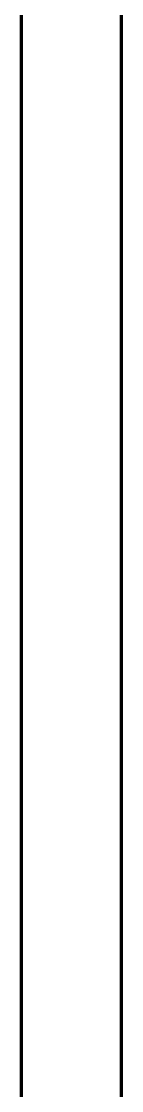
# Model space of a CAD drawing. Header units: millimetres. Extents: x 10 to 410, y 10 to 287.
# Drawn here: x 333.07 to 333.271, y 122.167 to 124.325 of the extents above; entities that cross this region are included whole.
import ezdxf

# ---------------------------------------------------------------- set-up
doc = ezdxf.new("R2010")
doc.units = ezdxf.units.MM
doc.layers.add('SECTION', color=1, linetype='CONTINUOUS', lineweight=70)

msp = doc.modelspace()

# ---------------------------------------------------------------- linework, layer by layer
at = {"layer": 'SECTION'}
for points in [[(333.0695, 121.5016), (333.0695, 121.6997), (333.0695, 121.8977), (333.0695, 122.0958), (333.0695, 122.2938), (333.0695, 122.4919), (333.0695, 122.6899), (333.0695, 122.8879), (333.0695, 123.086), (333.0695, 123.284), (333.0695, 123.4821), (333.0695, 123.6801), (333.0695, 123.8782), (333.0695, 124.0762), (333.0695, 124.2743), (333.0695, 124.4723)], [(333.2713, 121.5016), (333.2713, 121.6971), (333.2713, 121.8926), (333.2713, 122.0881), (333.2713, 122.2835), (333.2713, 122.479), (333.2713, 122.6745), (333.2713, 122.87), (333.2713, 123.0654), (333.2713, 123.2609), (333.2713, 123.4564), (333.2713, 123.6519), (333.2713, 123.8473), (333.2713, 124.0428), (333.2713, 124.2383), (333.2713, 124.4338)], [(333.2713, 121.5013), (333.2713, 121.6968), (333.2713, 121.8922), (333.2713, 122.0876), (333.2713, 122.2831), (333.2713, 122.4785), (333.2713, 122.674), (333.2713, 122.8694), (333.2713, 123.0649), (333.2713, 123.2603), (333.2713, 123.4557), (333.2713, 123.6512), (333.2713, 123.8466), (333.2713, 124.0421), (333.2713, 124.2375), (333.2713, 124.4329)], [(333.2713, 121.5008), (333.2713, 121.6963), (333.2713, 121.8918), (333.2713, 122.0872), (333.2713, 122.2827), (333.2713, 122.4782), (333.2713, 122.6737), (333.2713, 122.8691), (333.2713, 123.0646), (333.2713, 123.2601), (333.2713, 123.4556), (333.2713, 123.651), (333.2713, 123.8465), (333.2713, 124.042), (333.2713, 124.2374), (333.2713, 124.4329)]]:
    msp.add_lwpolyline(points, dxfattribs=at)

doc.saveas('drawing.dxf')
